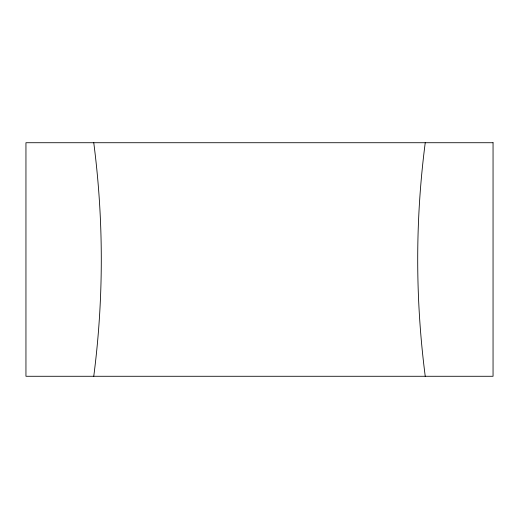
<?xml version="1.0" encoding="UTF-8"?>
<svg xmlns="http://www.w3.org/2000/svg" width="519" height="519" viewBox="0 0 519 519"><rect width="100%" height="100%" fill="white"/><g stroke="black" fill="none" stroke-linecap="round" stroke-linejoin="round"><path stroke-width="0.78" d="M93.757 142.725A908.775 908.775 0 0 1 93.757 376.275M425.243 376.275A908.775 908.775 0 0 1 425.243 142.725M493.05 142.725L25.95 142.725L25.95 376.275L493.05 376.275L493.05 142.725"/></g></svg>
